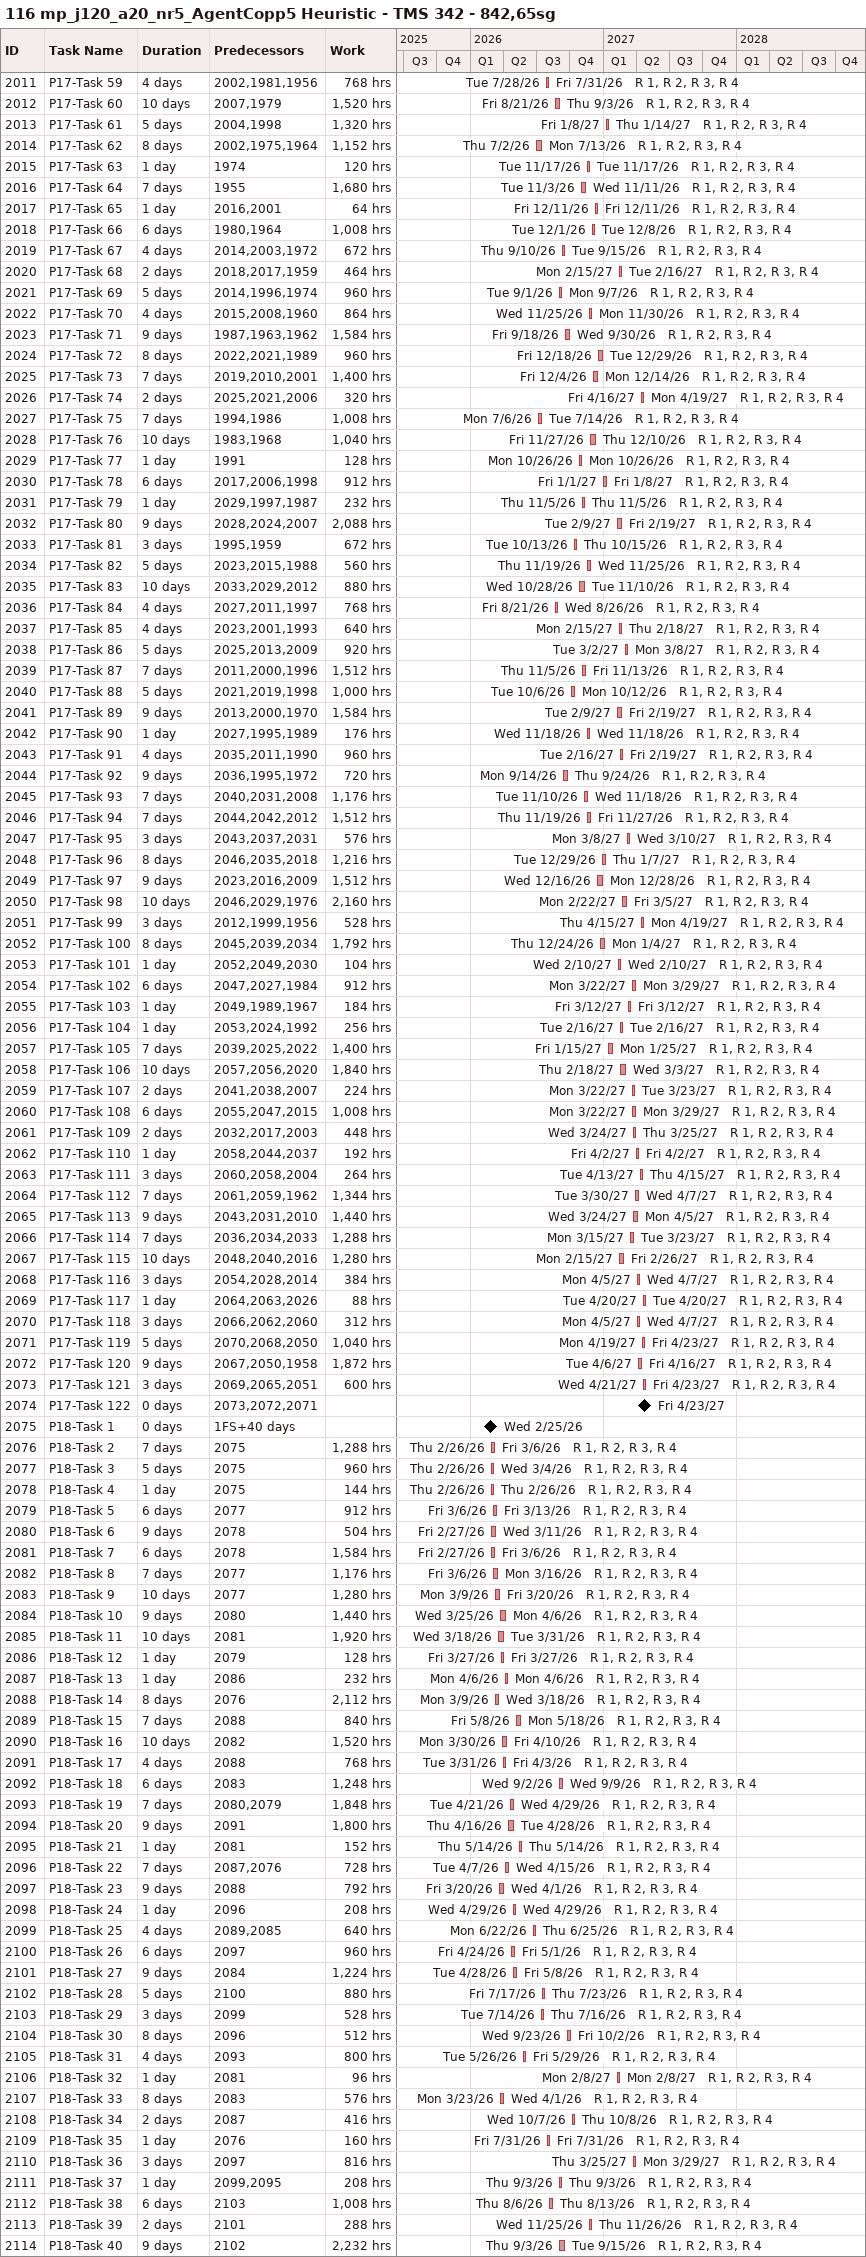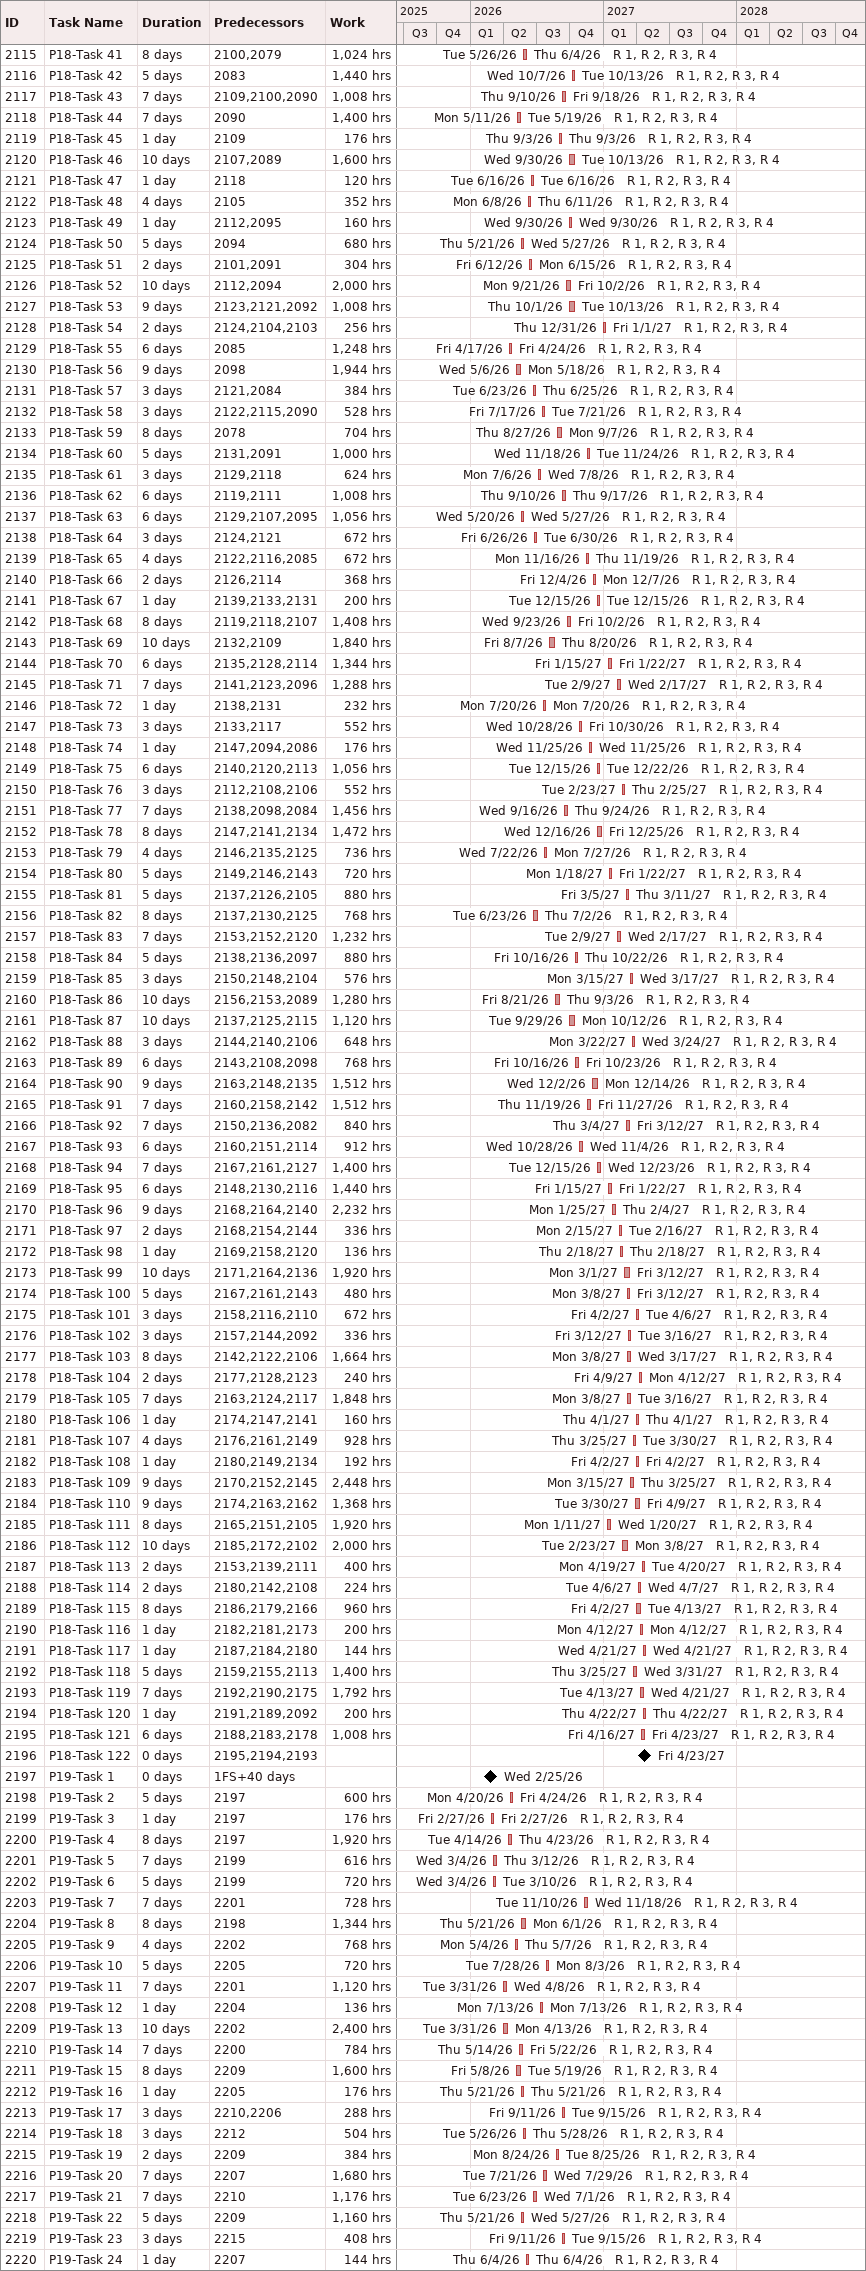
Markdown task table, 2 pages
116 mp_j120_a20_nr5_AgentCopp5 Heuristic - TMS 342 - 842,65sg

| ID | Task | Duration | Start | Finish | Predecessors | Resources | Work (h) |
|---|---|---|---|---|---|---|---|
| 2011 | P17-Task 59 | 4d | 2026-07-28 | 2026-07-31 | 2002, 1981, 1956 | R 1, R 2, R 3, R 4 | 768 |
| 2012 | P17-Task 60 | 10d | 2026-08-21 | 2026-09-03 | 2007, 1979 | R 1, R 2, R 3, R 4 | 1520 |
| 2013 | P17-Task 61 | 5d | 2027-01-08 | 2027-01-14 | 2004, 1998 | R 1, R 2, R 3, R 4 | 1320 |
| 2014 | P17-Task 62 | 8d | 2026-07-02 | 2026-07-13 | 2002, 1975, 1964 | R 1, R 2, R 3, R 4 | 1152 |
| 2015 | P17-Task 63 | 1d | 2026-11-17 | 2026-11-17 | 1974 | R 1, R 2, R 3, R 4 | 120 |
| 2016 | P17-Task 64 | 7d | 2026-11-03 | 2026-11-11 | 1955 | R 1, R 2, R 3, R 4 | 1680 |
| 2017 | P17-Task 65 | 1d | 2026-12-11 | 2026-12-11 | 2016, 2001 | R 1, R 2, R 3, R 4 | 64 |
| 2018 | P17-Task 66 | 6d | 2026-12-01 | 2026-12-08 | 1980, 1964 | R 1, R 2, R 3, R 4 | 1008 |
| 2019 | P17-Task 67 | 4d | 2026-09-10 | 2026-09-15 | 2014, 2003, 1972 | R 1, R 2, R 3, R 4 | 672 |
| 2020 | P17-Task 68 | 2d | 2027-02-15 | 2027-02-16 | 2018, 2017, 1959 | R 1, R 2, R 3, R 4 | 464 |
| 2021 | P17-Task 69 | 5d | 2026-09-01 | 2026-09-07 | 2014, 1996, 1974 | R 1, R 2, R 3, R 4 | 960 |
| 2022 | P17-Task 70 | 4d | 2026-11-25 | 2026-11-30 | 2015, 2008, 1960 | R 1, R 2, R 3, R 4 | 864 |
| 2023 | P17-Task 71 | 9d | 2026-09-18 | 2026-09-30 | 1987, 1963, 1962 | R 1, R 2, R 3, R 4 | 1584 |
| 2024 | P17-Task 72 | 8d | 2026-12-18 | 2026-12-29 | 2022, 2021, 1989 | R 1, R 2, R 3, R 4 | 960 |
| 2025 | P17-Task 73 | 7d | 2026-12-04 | 2026-12-14 | 2019, 2010, 2001 | R 1, R 2, R 3, R 4 | 1400 |
| 2026 | P17-Task 74 | 2d | 2027-04-16 | 2027-04-19 | 2025, 2021, 2006 | R 1, R 2, R 3, R 4 | 320 |
| 2027 | P17-Task 75 | 7d | 2026-07-06 | 2026-07-14 | 1994, 1986 | R 1, R 2, R 3, R 4 | 1008 |
| 2028 | P17-Task 76 | 10d | 2026-11-27 | 2026-12-10 | 1983, 1968 | R 1, R 2, R 3, R 4 | 1040 |
| 2029 | P17-Task 77 | 1d | 2026-10-26 | 2026-10-26 | 1991 | R 1, R 2, R 3, R 4 | 128 |
| 2030 | P17-Task 78 | 6d | 2027-01-01 | 2027-01-08 | 2017, 2006, 1998 | R 1, R 2, R 3, R 4 | 912 |
| 2031 | P17-Task 79 | 1d | 2026-11-05 | 2026-11-05 | 2029, 1997, 1987 | R 1, R 2, R 3, R 4 | 232 |
| 2032 | P17-Task 80 | 9d | 2027-02-09 | 2027-02-19 | 2028, 2024, 2007 | R 1, R 2, R 3, R 4 | 2088 |
| 2033 | P17-Task 81 | 3d | 2026-10-13 | 2026-10-15 | 1995, 1959 | R 1, R 2, R 3, R 4 | 672 |
| 2034 | P17-Task 82 | 5d | 2026-11-19 | 2026-11-25 | 2023, 2015, 1988 | R 1, R 2, R 3, R 4 | 560 |
| 2035 | P17-Task 83 | 10d | 2026-10-28 | 2026-11-10 | 2033, 2029, 2012 | R 1, R 2, R 3, R 4 | 880 |
| 2036 | P17-Task 84 | 4d | 2026-08-21 | 2026-08-26 | 2027, 2011, 1997 | R 1, R 2, R 3, R 4 | 768 |
| 2037 | P17-Task 85 | 4d | 2027-02-15 | 2027-02-18 | 2023, 2001, 1993 | R 1, R 2, R 3, R 4 | 640 |
| 2038 | P17-Task 86 | 5d | 2027-03-02 | 2027-03-08 | 2025, 2013, 2009 | R 1, R 2, R 3, R 4 | 920 |
| 2039 | P17-Task 87 | 7d | 2026-11-05 | 2026-11-13 | 2011, 2000, 1996 | R 1, R 2, R 3, R 4 | 1512 |
| 2040 | P17-Task 88 | 5d | 2026-10-06 | 2026-10-12 | 2021, 2019, 1998 | R 1, R 2, R 3, R 4 | 1000 |
| 2041 | P17-Task 89 | 9d | 2027-02-09 | 2027-02-19 | 2013, 2000, 1970 | R 1, R 2, R 3, R 4 | 1584 |
| 2042 | P17-Task 90 | 1d | 2026-11-18 | 2026-11-18 | 2027, 1995, 1989 | R 1, R 2, R 3, R 4 | 176 |
| 2043 | P17-Task 91 | 4d | 2027-02-16 | 2027-02-19 | 2035, 2011, 1990 | R 1, R 2, R 3, R 4 | 960 |
| 2044 | P17-Task 92 | 9d | 2026-09-14 | 2026-09-24 | 2036, 1995, 1972 | R 1, R 2, R 3, R 4 | 720 |
| 2045 | P17-Task 93 | 7d | 2026-11-10 | 2026-11-18 | 2040, 2031, 2008 | R 1, R 2, R 3, R 4 | 1176 |
| 2046 | P17-Task 94 | 7d | 2026-11-19 | 2026-11-27 | 2044, 2042, 2012 | R 1, R 2, R 3, R 4 | 1512 |
| 2047 | P17-Task 95 | 3d | 2027-03-08 | 2027-03-10 | 2043, 2037, 2031 | R 1, R 2, R 3, R 4 | 576 |
| 2048 | P17-Task 96 | 8d | 2026-12-29 | 2027-01-07 | 2046, 2035, 2018 | R 1, R 2, R 3, R 4 | 1216 |
| 2049 | P17-Task 97 | 9d | 2026-12-16 | 2026-12-28 | 2023, 2016, 2009 | R 1, R 2, R 3, R 4 | 1512 |
| 2050 | P17-Task 98 | 10d | 2027-02-22 | 2027-03-05 | 2046, 2029, 1976 | R 1, R 2, R 3, R 4 | 2160 |
| 2051 | P17-Task 99 | 3d | 2027-04-15 | 2027-04-19 | 2012, 1999, 1956 | R 1, R 2, R 3, R 4 | 528 |
| 2052 | P17-Task 100 | 8d | 2026-12-24 | 2027-01-04 | 2045, 2039, 2034 | R 1, R 2, R 3, R 4 | 1792 |
| 2053 | P17-Task 101 | 1d | 2027-02-10 | 2027-02-10 | 2052, 2049, 2030 | R 1, R 2, R 3, R 4 | 104 |
| 2054 | P17-Task 102 | 6d | 2027-03-22 | 2027-03-29 | 2047, 2027, 1984 | R 1, R 2, R 3, R 4 | 912 |
| 2055 | P17-Task 103 | 1d | 2027-03-12 | 2027-03-12 | 2049, 1989, 1967 | R 1, R 2, R 3, R 4 | 184 |
| 2056 | P17-Task 104 | 1d | 2027-02-16 | 2027-02-16 | 2053, 2024, 1992 | R 1, R 2, R 3, R 4 | 256 |
| 2057 | P17-Task 105 | 7d | 2027-01-15 | 2027-01-25 | 2039, 2025, 2022 | R 1, R 2, R 3, R 4 | 1400 |
| 2058 | P17-Task 106 | 10d | 2027-02-18 | 2027-03-03 | 2057, 2056, 2020 | R 1, R 2, R 3, R 4 | 1840 |
| 2059 | P17-Task 107 | 2d | 2027-03-22 | 2027-03-23 | 2041, 2038, 2007 | R 1, R 2, R 3, R 4 | 224 |
| 2060 | P17-Task 108 | 6d | 2027-03-22 | 2027-03-29 | 2055, 2047, 2015 | R 1, R 2, R 3, R 4 | 1008 |
| 2061 | P17-Task 109 | 2d | 2027-03-24 | 2027-03-25 | 2032, 2017, 2003 | R 1, R 2, R 3, R 4 | 448 |
| 2062 | P17-Task 110 | 1d | 2027-04-02 | 2027-04-02 | 2058, 2044, 2037 | R 1, R 2, R 3, R 4 | 192 |
| 2063 | P17-Task 111 | 3d | 2027-04-13 | 2027-04-15 | 2060, 2058, 2004 | R 1, R 2, R 3, R 4 | 264 |
| 2064 | P17-Task 112 | 7d | 2027-03-30 | 2027-04-07 | 2061, 2059, 1962 | R 1, R 2, R 3, R 4 | 1344 |
| 2065 | P17-Task 113 | 9d | 2027-03-24 | 2027-04-05 | 2043, 2031, 2010 | R 1, R 2, R 3, R 4 | 1440 |
| 2066 | P17-Task 114 | 7d | 2027-03-15 | 2027-03-23 | 2036, 2034, 2033 | R 1, R 2, R 3, R 4 | 1288 |
| 2067 | P17-Task 115 | 10d | 2027-02-15 | 2027-02-26 | 2048, 2040, 2016 | R 1, R 2, R 3, R 4 | 1280 |
| 2068 | P17-Task 116 | 3d | 2027-04-05 | 2027-04-07 | 2054, 2028, 2014 | R 1, R 2, R 3, R 4 | 384 |
| 2069 | P17-Task 117 | 1d | 2027-04-20 | 2027-04-20 | 2064, 2063, 2026 | R 1, R 2, R 3, R 4 | 88 |
| 2070 | P17-Task 118 | 3d | 2027-04-05 | 2027-04-07 | 2066, 2062, 2060 | R 1, R 2, R 3, R 4 | 312 |
| 2071 | P17-Task 119 | 5d | 2027-04-19 | 2027-04-23 | 2070, 2068, 2050 | R 1, R 2, R 3, R 4 | 1040 |
| 2072 | P17-Task 120 | 9d | 2027-04-06 | 2027-04-16 | 2067, 2050, 1958 | R 1, R 2, R 3, R 4 | 1872 |
| 2073 | P17-Task 121 | 3d | 2027-04-21 | 2027-04-23 | 2069, 2065, 2051 | R 1, R 2, R 3, R 4 | 600 |
| 2074 | P17-Task 122 | 0d | 2027-04-23 | 2027-04-23 | 2073, 2072, 2071 |  |  |
| 2075 | P18-Task 1 | 0d | 2026-02-25 | 2026-02-25 | 1FS+40d |  |  |
| 2076 | P18-Task 2 | 7d | 2026-02-26 | 2026-03-06 | 2075 | R 1, R 2, R 3, R 4 | 1288 |
| 2077 | P18-Task 3 | 5d | 2026-02-26 | 2026-03-04 | 2075 | R 1, R 2, R 3, R 4 | 960 |
| 2078 | P18-Task 4 | 1d | 2026-02-26 | 2026-02-26 | 2075 | R 1, R 2, R 3, R 4 | 144 |
| 2079 | P18-Task 5 | 6d | 2026-03-06 | 2026-03-13 | 2077 | R 1, R 2, R 3, R 4 | 912 |
| 2080 | P18-Task 6 | 9d | 2026-02-27 | 2026-03-11 | 2078 | R 1, R 2, R 3, R 4 | 504 |
| 2081 | P18-Task 7 | 6d | 2026-02-27 | 2026-03-06 | 2078 | R 1, R 2, R 3, R 4 | 1584 |
| 2082 | P18-Task 8 | 7d | 2026-03-06 | 2026-03-16 | 2077 | R 1, R 2, R 3, R 4 | 1176 |
| 2083 | P18-Task 9 | 10d | 2026-03-09 | 2026-03-20 | 2077 | R 1, R 2, R 3, R 4 | 1280 |
| 2084 | P18-Task 10 | 9d | 2026-03-25 | 2026-04-06 | 2080 | R 1, R 2, R 3, R 4 | 1440 |
| 2085 | P18-Task 11 | 10d | 2026-03-18 | 2026-03-31 | 2081 | R 1, R 2, R 3, R 4 | 1920 |
| 2086 | P18-Task 12 | 1d | 2026-03-27 | 2026-03-27 | 2079 | R 1, R 2, R 3, R 4 | 128 |
| 2087 | P18-Task 13 | 1d | 2026-04-06 | 2026-04-06 | 2086 | R 1, R 2, R 3, R 4 | 232 |
| 2088 | P18-Task 14 | 8d | 2026-03-09 | 2026-03-18 | 2076 | R 1, R 2, R 3, R 4 | 2112 |
| 2089 | P18-Task 15 | 7d | 2026-05-08 | 2026-05-18 | 2088 | R 1, R 2, R 3, R 4 | 840 |
| 2090 | P18-Task 16 | 10d | 2026-03-30 | 2026-04-10 | 2082 | R 1, R 2, R 3, R 4 | 1520 |
| 2091 | P18-Task 17 | 4d | 2026-03-31 | 2026-04-03 | 2088 | R 1, R 2, R 3, R 4 | 768 |
| 2092 | P18-Task 18 | 6d | 2026-09-02 | 2026-09-09 | 2083 | R 1, R 2, R 3, R 4 | 1248 |
| 2093 | P18-Task 19 | 7d | 2026-04-21 | 2026-04-29 | 2080, 2079 | R 1, R 2, R 3, R 4 | 1848 |
| 2094 | P18-Task 20 | 9d | 2026-04-16 | 2026-04-28 | 2091 | R 1, R 2, R 3, R 4 | 1800 |
| 2095 | P18-Task 21 | 1d | 2026-05-14 | 2026-05-14 | 2081 | R 1, R 2, R 3, R 4 | 152 |
| 2096 | P18-Task 22 | 7d | 2026-04-07 | 2026-04-15 | 2087, 2076 | R 1, R 2, R 3, R 4 | 728 |
| 2097 | P18-Task 23 | 9d | 2026-03-20 | 2026-04-01 | 2088 | R 1, R 2, R 3, R 4 | 792 |
| 2098 | P18-Task 24 | 1d | 2026-04-29 | 2026-04-29 | 2096 | R 1, R 2, R 3, R 4 | 208 |
| 2099 | P18-Task 25 | 4d | 2026-06-22 | 2026-06-25 | 2089, 2085 | R 1, R 2, R 3, R 4 | 640 |
| 2100 | P18-Task 26 | 6d | 2026-04-24 | 2026-05-01 | 2097 | R 1, R 2, R 3, R 4 | 960 |
| 2101 | P18-Task 27 | 9d | 2026-04-28 | 2026-05-08 | 2084 | R 1, R 2, R 3, R 4 | 1224 |
| 2102 | P18-Task 28 | 5d | 2026-07-17 | 2026-07-23 | 2100 | R 1, R 2, R 3, R 4 | 880 |
| 2103 | P18-Task 29 | 3d | 2026-07-14 | 2026-07-16 | 2099 | R 1, R 2, R 3, R 4 | 528 |
| 2104 | P18-Task 30 | 8d | 2026-09-23 | 2026-10-02 | 2096 | R 1, R 2, R 3, R 4 | 512 |
| 2105 | P18-Task 31 | 4d | 2026-05-26 | 2026-05-29 | 2093 | R 1, R 2, R 3, R 4 | 800 |
| 2106 | P18-Task 32 | 1d | 2027-02-08 | 2027-02-08 | 2081 | R 1, R 2, R 3, R 4 | 96 |
| 2107 | P18-Task 33 | 8d | 2026-03-23 | 2026-04-01 | 2083 | R 1, R 2, R 3, R 4 | 576 |
| 2108 | P18-Task 34 | 2d | 2026-10-07 | 2026-10-08 | 2087 | R 1, R 2, R 3, R 4 | 416 |
| 2109 | P18-Task 35 | 1d | 2026-07-31 | 2026-07-31 | 2076 | R 1, R 2, R 3, R 4 | 160 |
| 2110 | P18-Task 36 | 3d | 2027-03-25 | 2027-03-29 | 2097 | R 1, R 2, R 3, R 4 | 816 |
| 2111 | P18-Task 37 | 1d | 2026-09-03 | 2026-09-03 | 2099, 2095 | R 1, R 2, R 3, R 4 | 208 |
| 2112 | P18-Task 38 | 6d | 2026-08-06 | 2026-08-13 | 2103 | R 1, R 2, R 3, R 4 | 1008 |
| 2113 | P18-Task 39 | 2d | 2026-11-25 | 2026-11-26 | 2101 | R 1, R 2, R 3, R 4 | 288 |
| 2114 | P18-Task 40 | 9d | 2026-09-03 | 2026-09-15 | 2102 | R 1, R 2, R 3, R 4 | 2232 |
| 2115 | P18-Task 41 | 8d | 2026-05-26 | 2026-06-04 | 2100, 2079 | R 1, R 2, R 3, R 4 | 1024 |
| 2116 | P18-Task 42 | 5d | 2026-10-07 | 2026-10-13 | 2083 | R 1, R 2, R 3, R 4 | 1440 |
| 2117 | P18-Task 43 | 7d | 2026-09-10 | 2026-09-18 | 2109, 2100, 2090 | R 1, R 2, R 3, R 4 | 1008 |
| 2118 | P18-Task 44 | 7d | 2026-05-11 | 2026-05-19 | 2090 | R 1, R 2, R 3, R 4 | 1400 |
| 2119 | P18-Task 45 | 1d | 2026-09-03 | 2026-09-03 | 2109 | R 1, R 2, R 3, R 4 | 176 |
| 2120 | P18-Task 46 | 10d | 2026-09-30 | 2026-10-13 | 2107, 2089 | R 1, R 2, R 3, R 4 | 1600 |
| 2121 | P18-Task 47 | 1d | 2026-06-16 | 2026-06-16 | 2118 | R 1, R 2, R 3, R 4 | 120 |
| 2122 | P18-Task 48 | 4d | 2026-06-08 | 2026-06-11 | 2105 | R 1, R 2, R 3, R 4 | 352 |
| 2123 | P18-Task 49 | 1d | 2026-09-30 | 2026-09-30 | 2112, 2095 | R 1, R 2, R 3, R 4 | 160 |
| 2124 | P18-Task 50 | 5d | 2026-05-21 | 2026-05-27 | 2094 | R 1, R 2, R 3, R 4 | 680 |
| 2125 | P18-Task 51 | 2d | 2026-06-12 | 2026-06-15 | 2101, 2091 | R 1, R 2, R 3, R 4 | 304 |
| 2126 | P18-Task 52 | 10d | 2026-09-21 | 2026-10-02 | 2112, 2094 | R 1, R 2, R 3, R 4 | 2000 |
| 2127 | P18-Task 53 | 9d | 2026-10-01 | 2026-10-13 | 2123, 2121, 2092 | R 1, R 2, R 3, R 4 | 1008 |
| 2128 | P18-Task 54 | 2d | 2026-12-31 | 2027-01-01 | 2124, 2104, 2103 | R 1, R 2, R 3, R 4 | 256 |
| 2129 | P18-Task 55 | 6d | 2026-04-17 | 2026-04-24 | 2085 | R 1, R 2, R 3, R 4 | 1248 |
| 2130 | P18-Task 56 | 9d | 2026-05-06 | 2026-05-18 | 2098 | R 1, R 2, R 3, R 4 | 1944 |
| 2131 | P18-Task 57 | 3d | 2026-06-23 | 2026-06-25 | 2121, 2084 | R 1, R 2, R 3, R 4 | 384 |
| 2132 | P18-Task 58 | 3d | 2026-07-17 | 2026-07-21 | 2122, 2115, 2090 | R 1, R 2, R 3, R 4 | 528 |
| 2133 | P18-Task 59 | 8d | 2026-08-27 | 2026-09-07 | 2078 | R 1, R 2, R 3, R 4 | 704 |
| 2134 | P18-Task 60 | 5d | 2026-11-18 | 2026-11-24 | 2131, 2091 | R 1, R 2, R 3, R 4 | 1000 |
| 2135 | P18-Task 61 | 3d | 2026-07-06 | 2026-07-08 | 2129, 2118 | R 1, R 2, R 3, R 4 | 624 |
| 2136 | P18-Task 62 | 6d | 2026-09-10 | 2026-09-17 | 2119, 2111 | R 1, R 2, R 3, R 4 | 1008 |
| 2137 | P18-Task 63 | 6d | 2026-05-20 | 2026-05-27 | 2129, 2107, 2095 | R 1, R 2, R 3, R 4 | 1056 |
| 2138 | P18-Task 64 | 3d | 2026-06-26 | 2026-06-30 | 2124, 2121 | R 1, R 2, R 3, R 4 | 672 |
| 2139 | P18-Task 65 | 4d | 2026-11-16 | 2026-11-19 | 2122, 2116, 2085 | R 1, R 2, R 3, R 4 | 672 |
| 2140 | P18-Task 66 | 2d | 2026-12-04 | 2026-12-07 | 2126, 2114 | R 1, R 2, R 3, R 4 | 368 |
| 2141 | P18-Task 67 | 1d | 2026-12-15 | 2026-12-15 | 2139, 2133, 2131 | R 1, R 2, R 3, R 4 | 200 |
| 2142 | P18-Task 68 | 8d | 2026-09-23 | 2026-10-02 | 2119, 2118, 2107 | R 1, R 2, R 3, R 4 | 1408 |
| 2143 | P18-Task 69 | 10d | 2026-08-07 | 2026-08-20 | 2132, 2109 | R 1, R 2, R 3, R 4 | 1840 |
| 2144 | P18-Task 70 | 6d | 2027-01-15 | 2027-01-22 | 2135, 2128, 2114 | R 1, R 2, R 3, R 4 | 1344 |
| 2145 | P18-Task 71 | 7d | 2027-02-09 | 2027-02-17 | 2141, 2123, 2096 | R 1, R 2, R 3, R 4 | 1288 |
| 2146 | P18-Task 72 | 1d | 2026-07-20 | 2026-07-20 | 2138, 2131 | R 1, R 2, R 3, R 4 | 232 |
| 2147 | P18-Task 73 | 3d | 2026-10-28 | 2026-10-30 | 2133, 2117 | R 1, R 2, R 3, R 4 | 552 |
| 2148 | P18-Task 74 | 1d | 2026-11-25 | 2026-11-25 | 2147, 2094, 2086 | R 1, R 2, R 3, R 4 | 176 |
| 2149 | P18-Task 75 | 6d | 2026-12-15 | 2026-12-22 | 2140, 2120, 2113 | R 1, R 2, R 3, R 4 | 1056 |
| 2150 | P18-Task 76 | 3d | 2027-02-23 | 2027-02-25 | 2112, 2108, 2106 | R 1, R 2, R 3, R 4 | 552 |
| 2151 | P18-Task 77 | 7d | 2026-09-16 | 2026-09-24 | 2138, 2098, 2084 | R 1, R 2, R 3, R 4 | 1456 |
| 2152 | P18-Task 78 | 8d | 2026-12-16 | 2026-12-25 | 2147, 2141, 2134 | R 1, R 2, R 3, R 4 | 1472 |
| 2153 | P18-Task 79 | 4d | 2026-07-22 | 2026-07-27 | 2146, 2135, 2125 | R 1, R 2, R 3, R 4 | 736 |
| 2154 | P18-Task 80 | 5d | 2027-01-18 | 2027-01-22 | 2149, 2146, 2143 | R 1, R 2, R 3, R 4 | 720 |
| 2155 | P18-Task 81 | 5d | 2027-03-05 | 2027-03-11 | 2137, 2126, 2105 | R 1, R 2, R 3, R 4 | 880 |
| 2156 | P18-Task 82 | 8d | 2026-06-23 | 2026-07-02 | 2137, 2130, 2125 | R 1, R 2, R 3, R 4 | 768 |
| 2157 | P18-Task 83 | 7d | 2027-02-09 | 2027-02-17 | 2153, 2152, 2120 | R 1, R 2, R 3, R 4 | 1232 |
| 2158 | P18-Task 84 | 5d | 2026-10-16 | 2026-10-22 | 2138, 2136, 2097 | R 1, R 2, R 3, R 4 | 880 |
| 2159 | P18-Task 85 | 3d | 2027-03-15 | 2027-03-17 | 2150, 2148, 2104 | R 1, R 2, R 3, R 4 | 576 |
| 2160 | P18-Task 86 | 10d | 2026-08-21 | 2026-09-03 | 2156, 2153, 2089 | R 1, R 2, R 3, R 4 | 1280 |
| 2161 | P18-Task 87 | 10d | 2026-09-29 | 2026-10-12 | 2137, 2125, 2115 | R 1, R 2, R 3, R 4 | 1120 |
| 2162 | P18-Task 88 | 3d | 2027-03-22 | 2027-03-24 | 2144, 2140, 2106 | R 1, R 2, R 3, R 4 | 648 |
| 2163 | P18-Task 89 | 6d | 2026-10-16 | 2026-10-23 | 2143, 2108, 2098 | R 1, R 2, R 3, R 4 | 768 |
| 2164 | P18-Task 90 | 9d | 2026-12-02 | 2026-12-14 | 2163, 2148, 2135 | R 1, R 2, R 3, R 4 | 1512 |
| 2165 | P18-Task 91 | 7d | 2026-11-19 | 2026-11-27 | 2160, 2158, 2142 | R 1, R 2, R 3, R 4 | 1512 |
| 2166 | P18-Task 92 | 7d | 2027-03-04 | 2027-03-12 | 2150, 2136, 2082 | R 1, R 2, R 3, R 4 | 840 |
| 2167 | P18-Task 93 | 6d | 2026-10-28 | 2026-11-04 | 2160, 2151, 2114 | R 1, R 2, R 3, R 4 | 912 |
| 2168 | P18-Task 94 | 7d | 2026-12-15 | 2026-12-23 | 2167, 2161, 2127 | R 1, R 2, R 3, R 4 | 1400 |
| 2169 | P18-Task 95 | 6d | 2027-01-15 | 2027-01-22 | 2148, 2130, 2116 | R 1, R 2, R 3, R 4 | 1440 |
| 2170 | P18-Task 96 | 9d | 2027-01-25 | 2027-02-04 | 2168, 2164, 2140 | R 1, R 2, R 3, R 4 | 2232 |
| 2171 | P18-Task 97 | 2d | 2027-02-15 | 2027-02-16 | 2168, 2154, 2144 | R 1, R 2, R 3, R 4 | 336 |
| 2172 | P18-Task 98 | 1d | 2027-02-18 | 2027-02-18 | 2169, 2158, 2120 | R 1, R 2, R 3, R 4 | 136 |
| 2173 | P18-Task 99 | 10d | 2027-03-01 | 2027-03-12 | 2171, 2164, 2136 | R 1, R 2, R 3, R 4 | 1920 |
| 2174 | P18-Task 100 | 5d | 2027-03-08 | 2027-03-12 | 2167, 2161, 2143 | R 1, R 2, R 3, R 4 | 480 |
| 2175 | P18-Task 101 | 3d | 2027-04-02 | 2027-04-06 | 2158, 2116, 2110 | R 1, R 2, R 3, R 4 | 672 |
| 2176 | P18-Task 102 | 3d | 2027-03-12 | 2027-03-16 | 2157, 2144, 2092 | R 1, R 2, R 3, R 4 | 336 |
| 2177 | P18-Task 103 | 8d | 2027-03-08 | 2027-03-17 | 2142, 2122, 2106 | R 1, R 2, R 3, R 4 | 1664 |
| 2178 | P18-Task 104 | 2d | 2027-04-09 | 2027-04-12 | 2177, 2128, 2123 | R 1, R 2, R 3, R 4 | 240 |
| 2179 | P18-Task 105 | 7d | 2027-03-08 | 2027-03-16 | 2163, 2124, 2117 | R 1, R 2, R 3, R 4 | 1848 |
| 2180 | P18-Task 106 | 1d | 2027-04-01 | 2027-04-01 | 2174, 2147, 2141 | R 1, R 2, R 3, R 4 | 160 |
| 2181 | P18-Task 107 | 4d | 2027-03-25 | 2027-03-30 | 2176, 2161, 2149 | R 1, R 2, R 3, R 4 | 928 |
| 2182 | P18-Task 108 | 1d | 2027-04-02 | 2027-04-02 | 2180, 2149, 2134 | R 1, R 2, R 3, R 4 | 192 |
| 2183 | P18-Task 109 | 9d | 2027-03-15 | 2027-03-25 | 2170, 2152, 2145 | R 1, R 2, R 3, R 4 | 2448 |
| 2184 | P18-Task 110 | 9d | 2027-03-30 | 2027-04-09 | 2174, 2163, 2162 | R 1, R 2, R 3, R 4 | 1368 |
| 2185 | P18-Task 111 | 8d | 2027-01-11 | 2027-01-20 | 2165, 2151, 2105 | R 1, R 2, R 3, R 4 | 1920 |
| 2186 | P18-Task 112 | 10d | 2027-02-23 | 2027-03-08 | 2185, 2172, 2102 | R 1, R 2, R 3, R 4 | 2000 |
| 2187 | P18-Task 113 | 2d | 2027-04-19 | 2027-04-20 | 2153, 2139, 2111 | R 1, R 2, R 3, R 4 | 400 |
| 2188 | P18-Task 114 | 2d | 2027-04-06 | 2027-04-07 | 2180, 2142, 2108 | R 1, R 2, R 3, R 4 | 224 |
| 2189 | P18-Task 115 | 8d | 2027-04-02 | 2027-04-13 | 2186, 2179, 2166 | R 1, R 2, R 3, R 4 | 960 |
| 2190 | P18-Task 116 | 1d | 2027-04-12 | 2027-04-12 | 2182, 2181, 2173 | R 1, R 2, R 3, R 4 | 200 |
| 2191 | P18-Task 117 | 1d | 2027-04-21 | 2027-04-21 | 2187, 2184, 2180 | R 1, R 2, R 3, R 4 | 144 |
| 2192 | P18-Task 118 | 5d | 2027-03-25 | 2027-03-31 | 2159, 2155, 2113 | R 1, R 2, R 3, R 4 | 1400 |
| 2193 | P18-Task 119 | 7d | 2027-04-13 | 2027-04-21 | 2192, 2190, 2175 | R 1, R 2, R 3, R 4 | 1792 |
| 2194 | P18-Task 120 | 1d | 2027-04-22 | 2027-04-22 | 2191, 2189, 2092 | R 1, R 2, R 3, R 4 | 200 |
| 2195 | P18-Task 121 | 6d | 2027-04-16 | 2027-04-23 | 2188, 2183, 2178 | R 1, R 2, R 3, R 4 | 1008 |
| 2196 | P18-Task 122 | 0d | 2027-04-23 | 2027-04-23 | 2195, 2194, 2193 |  |  |
| 2197 | P19-Task 1 | 0d | 2026-02-25 | 2026-02-25 | 1FS+40d |  |  |
| 2198 | P19-Task 2 | 5d | 2026-04-20 | 2026-04-24 | 2197 | R 1, R 2, R 3, R 4 | 600 |
| 2199 | P19-Task 3 | 1d | 2026-02-27 | 2026-02-27 | 2197 | R 1, R 2, R 3, R 4 | 176 |
| 2200 | P19-Task 4 | 8d | 2026-04-14 | 2026-04-23 | 2197 | R 1, R 2, R 3, R 4 | 1920 |
| 2201 | P19-Task 5 | 7d | 2026-03-04 | 2026-03-12 | 2199 | R 1, R 2, R 3, R 4 | 616 |
| 2202 | P19-Task 6 | 5d | 2026-03-04 | 2026-03-10 | 2199 | R 1, R 2, R 3, R 4 | 720 |
| 2203 | P19-Task 7 | 7d | 2026-11-10 | 2026-11-18 | 2201 | R 1, R 2, R 3, R 4 | 728 |
| 2204 | P19-Task 8 | 8d | 2026-05-21 | 2026-06-01 | 2198 | R 1, R 2, R 3, R 4 | 1344 |
| 2205 | P19-Task 9 | 4d | 2026-05-04 | 2026-05-07 | 2202 | R 1, R 2, R 3, R 4 | 768 |
| 2206 | P19-Task 10 | 5d | 2026-07-28 | 2026-08-03 | 2205 | R 1, R 2, R 3, R 4 | 720 |
| 2207 | P19-Task 11 | 7d | 2026-03-31 | 2026-04-08 | 2201 | R 1, R 2, R 3, R 4 | 1120 |
| 2208 | P19-Task 12 | 1d | 2026-07-13 | 2026-07-13 | 2204 | R 1, R 2, R 3, R 4 | 136 |
| 2209 | P19-Task 13 | 10d | 2026-03-31 | 2026-04-13 | 2202 | R 1, R 2, R 3, R 4 | 2400 |
| 2210 | P19-Task 14 | 7d | 2026-05-14 | 2026-05-22 | 2200 | R 1, R 2, R 3, R 4 | 784 |
| 2211 | P19-Task 15 | 8d | 2026-05-08 | 2026-05-19 | 2209 | R 1, R 2, R 3, R 4 | 1600 |
| 2212 | P19-Task 16 | 1d | 2026-05-21 | 2026-05-21 | 2205 | R 1, R 2, R 3, R 4 | 176 |
| 2213 | P19-Task 17 | 3d | 2026-09-11 | 2026-09-15 | 2210, 2206 | R 1, R 2, R 3, R 4 | 288 |
| 2214 | P19-Task 18 | 3d | 2026-05-26 | 2026-05-28 | 2212 | R 1, R 2, R 3, R 4 | 504 |
| 2215 | P19-Task 19 | 2d | 2026-08-24 | 2026-08-25 | 2209 | R 1, R 2, R 3, R 4 | 384 |
| 2216 | P19-Task 20 | 7d | 2026-07-21 | 2026-07-29 | 2207 | R 1, R 2, R 3, R 4 | 1680 |
| 2217 | P19-Task 21 | 7d | 2026-06-23 | 2026-07-01 | 2210 | R 1, R 2, R 3, R 4 | 1176 |
| 2218 | P19-Task 22 | 5d | 2026-05-21 | 2026-05-27 | 2209 | R 1, R 2, R 3, R 4 | 1160 |
| 2219 | P19-Task 23 | 3d | 2026-09-11 | 2026-09-15 | 2215 | R 1, R 2, R 3, R 4 | 408 |
| 2220 | P19-Task 24 | 1d | 2026-06-04 | 2026-06-04 | 2207 | R 1, R 2, R 3, R 4 | 144 |
